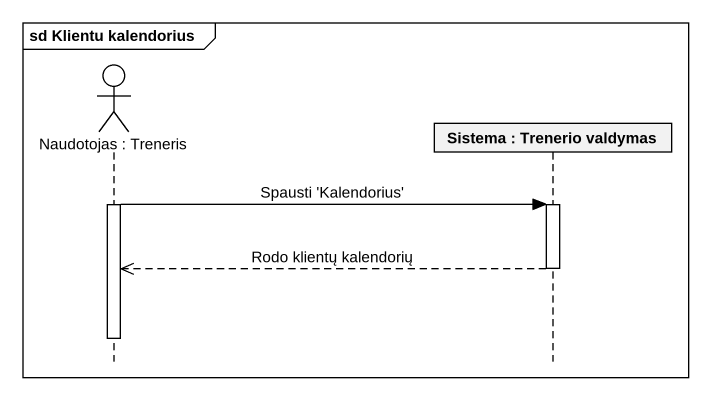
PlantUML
@startuml
mainframe sd Klientu kalendorius
hide footbox
actor "Naudotojas : Treneris" as Naudotojas
participant "Sistema : Trenerio valdymas" as Sistema

activate Naudotojas
Naudotojas -> Sistema : Spausti 'Kalendorius'
activate Sistema
Sistema -->> Naudotojas : Rodo klientų kalendorių
deactivate Sistema
deactivate Naudotojas
@enduml
